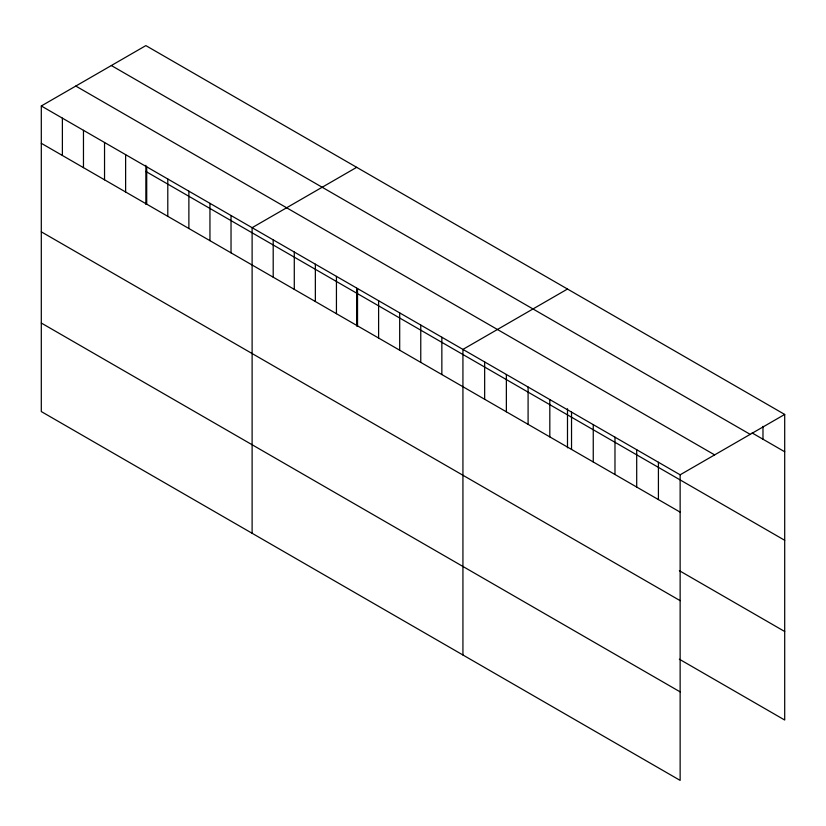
<?xml version="1.0" encoding="UTF-8"?>
<svg xmlns="http://www.w3.org/2000/svg" width="826" height="826" viewBox="0 0 826 826"><rect width="100%" height="100%" fill="white"/><g stroke="black" fill="none" stroke-linecap="round" stroke-linejoin="round"><path stroke-width="1.24" d="M41.3 105.976L680.139 474.805L680.139 780.394L41.3 411.565L41.3 105.976L145.861 45.606L784.7 414.435L784.7 720.024L679.354 659.2M356.677 167.327L252.116 227.697L252.116 533.276M567.493 289.038L462.932 349.408L462.932 654.987M680.139 474.805L784.7 414.435M752.114 432.948L784.7 451.76M111.355 65.533L750.194 434.362M75.806 86.059L714.645 454.889M145.861 171.457L784.7 540.287M41.3 143.301L680.139 512.13M679.354 570.673L784.7 631.498M41.3 231.827L680.139 600.657M41.3 323.038L680.139 691.868M762.976 426.35L762.976 439.215M658.415 462.271L658.415 499.585M636.701 449.726L636.701 487.051M614.978 437.191L614.978 474.506M593.254 424.647L593.254 461.971M571.53 412.112L571.53 449.427M567.493 408.736L567.493 447.816M549.817 399.567L549.817 436.892M528.093 387.022L528.093 424.347M506.369 374.488L506.369 411.802M484.655 361.943L484.655 399.268M441.848 337.235L441.848 374.56M420.764 325.062L420.764 362.387M399.691 312.889L399.691 350.214M378.607 300.726L378.607 338.04M357.524 288.553L357.524 325.867M356.677 288.253L356.677 326.105M336.44 276.38L336.44 313.694M315.356 264.206L315.356 301.531M294.283 252.033L294.283 289.358M273.2 239.86L273.2 277.185M231.032 215.524L231.032 252.839M209.949 203.351L209.949 240.665M188.875 191.178L188.875 228.503M167.792 179.005L167.792 216.329M146.708 166.831L146.708 204.156M145.861 165.314L145.861 204.394M125.624 154.668L125.624 191.983M104.541 142.495L104.541 179.81M83.467 130.322L83.467 167.637M62.384 118.149L62.384 155.474"/></g></svg>
